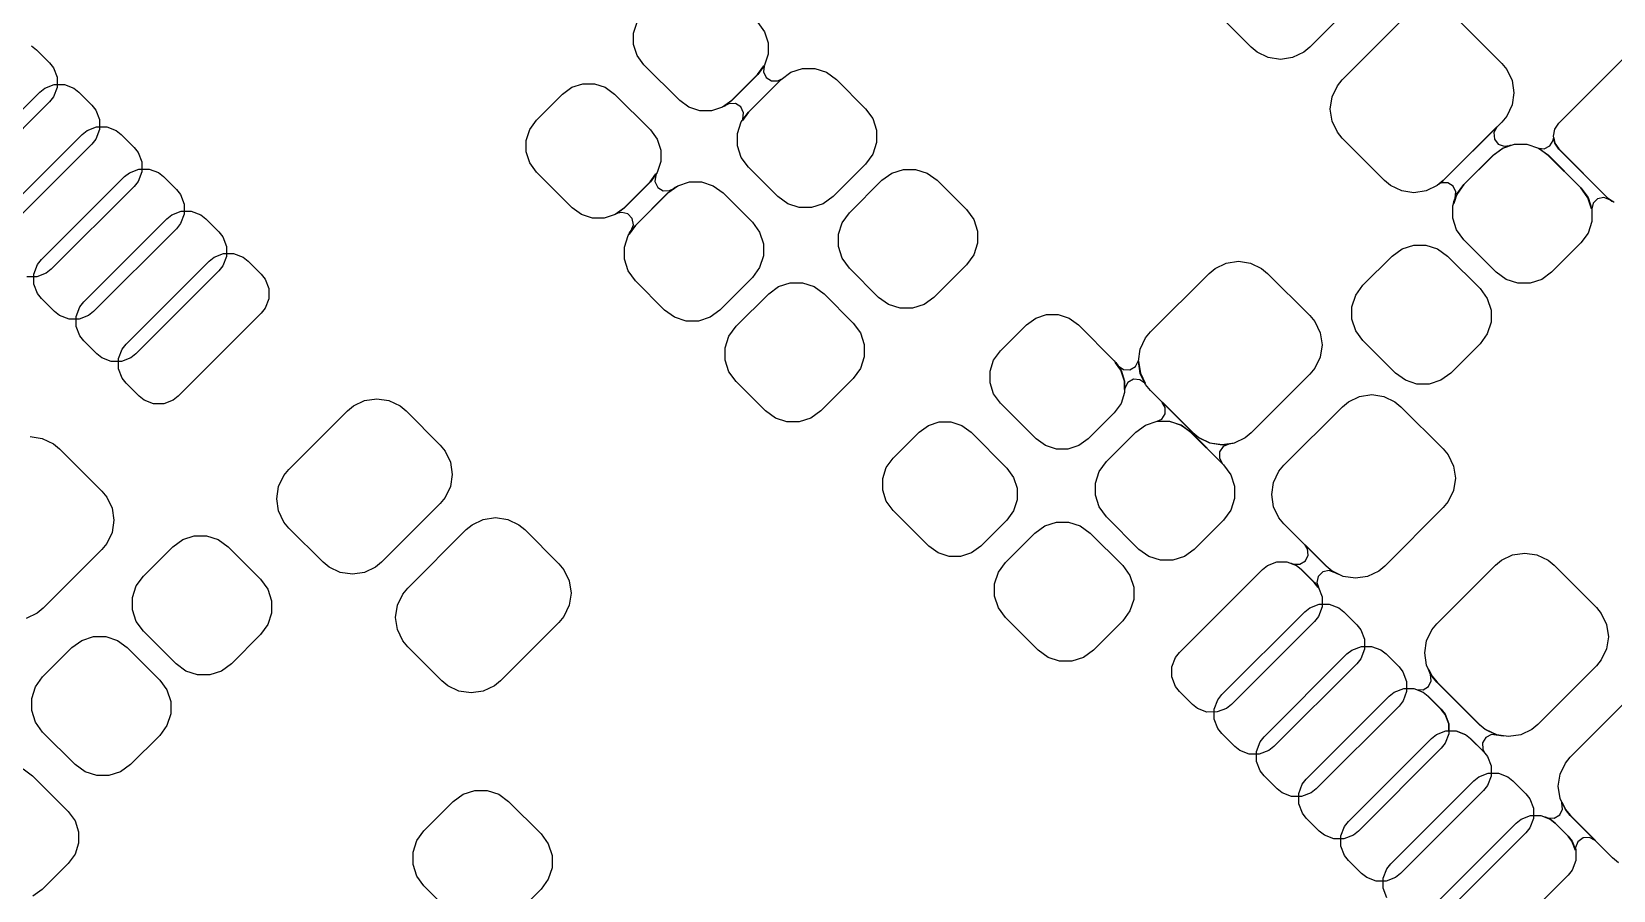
# Model space of a CAD drawing. Extents: x 4.32 to 8.86, y -5.17 to -1.84.
# Drawn here: x 5.364 to 6.04, y -4.021 to -3.654 of the extents above; entities that cross this region are included whole.
import ezdxf

# ---------------------------------------------------------------- set-up
doc = ezdxf.new("R2010")
doc.units = 0
doc.header["$MEASUREMENT"] = 0
doc.layers.add('BLACK', color=7, linetype='CONTINUOUS')

msp = doc.modelspace()

# ---------------------------------------------------------------- linework, layer by layer
at = {"layer": 'BLACK', "linetype": 'CONTINUOUS'}
for p, q in [((5.93557, -3.63551), (5.91051, -3.66057)), ((5.88546, -3.66057), (5.86736, -3.64247)), ((5.62119, -3.65448), (5.62271, -3.6498)), ((5.62119, -3.65941), (5.62119, -3.65448)), ((5.67433, -3.64999), (5.67722, -3.65397)), ((5.67722, -3.65397), (5.67874, -3.65866)), ((5.92443, -3.67449), (5.94949, -3.64943)), ((5.97454, -3.64943), (5.99264, -3.66753)), ((5.36362, -3.65997), (5.36579, -3.66168)), ((5.62271, -3.66409), (5.62119, -3.65941)), ((5.67874, -3.65866), (5.67874, -3.66358)), ((5.88803, -3.66269), (5.88546, -3.66057)), ((5.91051, -3.66057), (5.90794, -3.66269)), ((6.01704, -3.69303), (6.0524, -3.65767)), ((5.36579, -3.66168), (5.37135, -3.66724)), ((5.37135, -3.66724), (5.37305, -3.66939)), ((5.62561, -3.66808), (5.62271, -3.66409)), ((5.67874, -3.66358), (5.67722, -3.66827)), ((5.89278, -3.66497), (5.88803, -3.66269)), ((5.89799, -3.66576), (5.89278, -3.66497)), ((5.90319, -3.66497), (5.89799, -3.66576)), ((5.90794, -3.66269), (5.90319, -3.66497)), ((5.99264, -3.66753), (5.99476, -3.6701)), ((5.37305, -3.66939), (5.37461, -3.67342)), ((5.37461, -3.67342), (5.37461, -3.67775)), ((5.64092, -3.68339), (5.62561, -3.66808)), ((5.66314, -3.68333), (5.67427, -3.67221)), ((5.67433, -3.67226), (5.66319, -3.68339)), ((5.67037, -3.68829), (5.68429, -3.67437)), ((5.68434, -3.67443), (5.67043, -3.68834)), ((5.67427, -3.67221), (5.67691, -3.66857)), ((5.67722, -3.66827), (5.67433, -3.67226)), ((5.67705, -3.66863), (5.67674, -3.67112)), ((5.67674, -3.67112), (5.67792, -3.67358)), ((5.67691, -3.66857), (5.67698, -3.66854)), ((5.67698, -3.66854), (5.67704, -3.66858)), ((5.67704, -3.66858), (5.67705, -3.66863)), ((5.67792, -3.67358), (5.68025, -3.67501)), ((5.68298, -3.67495), (5.68436, -3.67422)), ((5.68429, -3.67437), (5.68852, -3.67129)), ((5.68445, -3.67435), (5.68434, -3.67443)), ((5.68436, -3.67422), (5.68444, -3.67422)), ((5.68444, -3.67422), (5.68448, -3.67429)), ((5.68448, -3.67429), (5.68445, -3.67435)), ((5.68852, -3.67129), (5.6935, -3.66968)), ((5.6935, -3.66968), (5.69874, -3.66968)), ((5.69874, -3.66968), (5.70372, -3.67129)), ((5.70372, -3.67129), (5.70795, -3.67437)), ((5.70795, -3.67437), (5.72048, -3.6869)), ((5.92231, -3.67706), (5.92443, -3.67449)), ((5.99476, -3.6701), (5.99704, -3.67485)), ((5.33168, -3.71527), (5.36718, -3.67977)), ((5.36718, -3.67977), (5.36932, -3.67807)), ((5.36932, -3.67807), (5.37336, -3.67651)), ((5.37461, -3.67775), (5.37306, -3.68178)), ((5.37336, -3.67651), (5.37768, -3.67651)), ((5.37768, -3.67651), (5.38172, -3.67806)), ((5.38172, -3.67806), (5.38388, -3.67977)), ((5.38388, -3.67977), (5.38945, -3.68534)), ((5.57967, -3.69174), (5.59081, -3.68061)), ((5.59081, -3.68061), (5.5948, -3.67771)), ((5.5948, -3.67771), (5.59948, -3.67619)), ((5.59948, -3.67619), (5.60441, -3.67619)), ((5.60441, -3.67619), (5.60909, -3.67771)), ((5.60909, -3.67771), (5.61308, -3.68061)), ((5.61308, -3.68061), (5.62839, -3.69592)), ((5.68025, -3.67501), (5.68298, -3.67495)), ((5.92003, -3.68181), (5.92231, -3.67706)), ((5.99704, -3.67485), (5.99783, -3.68005)), ((5.99783, -3.68005), (5.99704, -3.68526)), ((5.37135, -3.68395), (5.33586, -3.71944)), ((5.37306, -3.68178), (5.37135, -3.68395)), ((5.38945, -3.68534), (5.39115, -3.68748)), ((5.39115, -3.68748), (5.39271, -3.69152)), ((5.64491, -3.68629), (5.64092, -3.68339)), ((5.64959, -3.68781), (5.64491, -3.68629)), ((5.65452, -3.68781), (5.64959, -3.68781)), ((5.6592, -3.68629), (5.65452, -3.68781)), ((5.66319, -3.68339), (5.6592, -3.68629)), ((5.65972, -3.68585), (5.65975, -3.68579)), ((5.65975, -3.68592), (5.65972, -3.68585)), ((5.65975, -3.68579), (5.66314, -3.68333)), ((5.65983, -3.68593), (5.65975, -3.68592)), ((5.66026, -3.68574), (5.65983, -3.68593)), ((5.66027, -3.68573), (5.66026, -3.68574)), ((5.66048, -3.68557), (5.66027, -3.68573)), ((5.66201, -3.68476), (5.66048, -3.68557)), ((5.66475, -3.68471), (5.66201, -3.68476)), ((5.66707, -3.68614), (5.66475, -3.68471)), ((5.66825, -3.68859), (5.66707, -3.68614)), ((5.66729, -3.69252), (5.67037, -3.68829)), ((5.67043, -3.68834), (5.66781, -3.69195)), ((5.72048, -3.6869), (5.72356, -3.69113)), ((5.91924, -3.68701), (5.92003, -3.68181)), ((5.92003, -3.69222), (5.91924, -3.68701)), ((5.99704, -3.68526), (5.99476, -3.69001)), ((5.38742, -3.69617), (5.39145, -3.69461)), ((5.39145, -3.69461), (5.39578, -3.6946)), ((5.39271, -3.69152), (5.39271, -3.69584)), ((5.39578, -3.6946), (5.39981, -3.69616)), ((5.57678, -3.69573), (5.57967, -3.69174)), ((5.66568, -3.6975), (5.66729, -3.69252)), ((5.66767, -3.69187), (5.66791, -3.69131)), ((5.66767, -3.69194), (5.66767, -3.69187)), ((5.66774, -3.69198), (5.66767, -3.69194)), ((5.66781, -3.69195), (5.66774, -3.69198)), ((5.66791, -3.69131), (5.66825, -3.68859)), ((5.72356, -3.69113), (5.72517, -3.69611)), ((5.92231, -3.69697), (5.92003, -3.69222)), ((5.96753, -3.71758), (5.99049, -3.69462)), ((5.99264, -3.69258), (5.96758, -3.71764)), ((5.99061, -3.69471), (5.9893, -3.69713)), ((5.99049, -3.69462), (5.99057, -3.6946)), ((5.99057, -3.6946), (5.99062, -3.69465)), ((5.99062, -3.69465), (5.99061, -3.69471)), ((5.99476, -3.69001), (5.99264, -3.69258)), ((6.01533, -3.69558), (6.01704, -3.69303)), ((5.34978, -3.73336), (5.38527, -3.69787)), ((5.38527, -3.69787), (5.38742, -3.69617)), ((5.39116, -3.69988), (5.38945, -3.70204)), ((5.39271, -3.69584), (5.39116, -3.69988)), ((5.39981, -3.69616), (5.40198, -3.69787)), ((5.40198, -3.69787), (5.40754, -3.70343)), ((5.57526, -3.70042), (5.57678, -3.69573)), ((5.57526, -3.70534), (5.57526, -3.70042)), ((5.62839, -3.69592), (5.63129, -3.69991)), ((5.63129, -3.69991), (5.63281, -3.70459)), ((5.66568, -3.70274), (5.66568, -3.6975)), ((5.72517, -3.70135), (5.72356, -3.70633)), ((5.72517, -3.69611), (5.72517, -3.70135)), ((5.92443, -3.69954), (5.92231, -3.69697)), ((5.94253, -3.71764), (5.92443, -3.69954)), ((5.9893, -3.69713), (5.98949, -3.69985)), ((5.98949, -3.69985), (5.99113, -3.70203)), ((6.01325, -3.70283), (6.01468, -3.7005)), ((6.01468, -3.7005), (6.01482, -3.69943)), ((6.01473, -3.69859), (6.01533, -3.69558)), ((6.01533, -3.70161), (6.01473, -3.69859)), ((6.01482, -3.69943), (6.01487, -3.69936)), ((6.01487, -3.69936), (6.01495, -3.69937)), ((6.01495, -3.69937), (6.01498, -3.69942)), ((6.01498, -3.69942), (6.01541, -3.70158)), ((6.01704, -3.70416), (6.01533, -3.70161)), ((6.01541, -3.70158), (6.0171, -3.70411)), ((5.38945, -3.70204), (5.35395, -3.73754)), ((5.40754, -3.70343), (5.40924, -3.70558)), ((5.40924, -3.70558), (5.4108, -3.70961)), ((5.57678, -3.71003), (5.57526, -3.70534)), ((5.63281, -3.70459), (5.63281, -3.70952)), ((5.66729, -3.70772), (5.66568, -3.70274)), ((5.67037, -3.71195), (5.66729, -3.70772)), ((5.72356, -3.70633), (5.72048, -3.71056)), ((5.97641, -3.71931), (5.98893, -3.70678)), ((5.98899, -3.70684), (5.97647, -3.71936)), ((5.98893, -3.70678), (5.99317, -3.7037)), ((5.99321, -3.70378), (5.98899, -3.70684)), ((5.99113, -3.70203), (5.99368, -3.70298)), ((5.99317, -3.7037), (5.99815, -3.70209)), ((5.99712, -3.7025), (5.99321, -3.70378)), ((5.99368, -3.70298), (5.99596, -3.70259)), ((5.99596, -3.70259), (5.99625, -3.70247)), ((5.99625, -3.70247), (5.99627, -3.70246)), ((5.99627, -3.70246), (5.99708, -3.70235)), ((5.99708, -3.70235), (5.99715, -3.70238)), ((5.99717, -3.70246), (5.99712, -3.7025)), ((5.99715, -3.70238), (5.99717, -3.70246)), ((5.99815, -3.70209), (6.00338, -3.70209)), ((6.00338, -3.70209), (6.00836, -3.7037)), ((6.00836, -3.7037), (6.0126, -3.70678)), ((6.00843, -3.7038), (6.00847, -3.70374)), ((6.00846, -3.70387), (6.00843, -3.7038)), ((6.01255, -3.70684), (6.00846, -3.70387)), ((6.00847, -3.70374), (6.00852, -3.70373)), ((6.00852, -3.70373), (6.01079, -3.70401)), ((6.01079, -3.70401), (6.01325, -3.70283)), ((6.02646, -3.72075), (6.01255, -3.70684)), ((6.0126, -3.70678), (6.02652, -3.7207)), ((6.0382, -3.72532), (6.01704, -3.70416)), ((6.0171, -3.70411), (6.03825, -3.72526)), ((5.40337, -3.71596), (5.40551, -3.71426)), ((5.40551, -3.71426), (5.40955, -3.7127)), ((5.41081, -3.71394), (5.40925, -3.71797)), ((5.40955, -3.7127), (5.41387, -3.7127)), ((5.4108, -3.70961), (5.41081, -3.71394)), ((5.41387, -3.7127), (5.41791, -3.71425)), ((5.41791, -3.71425), (5.42007, -3.71596)), ((5.57967, -3.71401), (5.57678, -3.71003)), ((5.59499, -3.72933), (5.57967, -3.71401)), ((5.62833, -3.71814), (5.63079, -3.71475)), ((5.63129, -3.7142), (5.62839, -3.71819)), ((5.63069, -3.71538), (5.63036, -3.7181)), ((5.63093, -3.71483), (5.63069, -3.71538)), ((5.63079, -3.71475), (5.63086, -3.71472)), ((5.63086, -3.71472), (5.63093, -3.71477)), ((5.63093, -3.71477), (5.63093, -3.71483)), ((5.63281, -3.70952), (5.63129, -3.7142)), ((5.6829, -3.72448), (5.67037, -3.71195)), ((5.72048, -3.71056), (5.70656, -3.72448)), ((5.72744, -3.71752), (5.73167, -3.71444)), ((5.73167, -3.71444), (5.73665, -3.71283)), ((5.73665, -3.71283), (5.74189, -3.71283)), ((5.74189, -3.71283), (5.74687, -3.71444)), ((5.74687, -3.71444), (5.7511, -3.71752)), ((5.36787, -3.75146), (5.40337, -3.71596)), ((5.40754, -3.72014), (5.37205, -3.75563)), ((5.40925, -3.71797), (5.40754, -3.72014)), ((5.42007, -3.71596), (5.42564, -3.72153)), ((5.42564, -3.72153), (5.42734, -3.72367)), ((5.61721, -3.72927), (5.62833, -3.71814)), ((5.62839, -3.71819), (5.61726, -3.72933)), ((5.63036, -3.7181), (5.63154, -3.72055)), ((5.63154, -3.72055), (5.63386, -3.72198)), ((5.63386, -3.72198), (5.63659, -3.72193)), ((5.63586, -3.72295), (5.6401, -3.71987)), ((5.63953, -3.72038), (5.63592, -3.72301)), ((5.63659, -3.72193), (5.63812, -3.72112)), ((5.63812, -3.72112), (5.63897, -3.72046)), ((5.63897, -3.72046), (5.63898, -3.72045)), ((5.63898, -3.72045), (5.63945, -3.72025)), ((5.63945, -3.72025), (5.63953, -3.72026)), ((5.63953, -3.72026), (5.63956, -3.72033)), ((5.63956, -3.72033), (5.63953, -3.72038)), ((5.6401, -3.71987), (5.64508, -3.71825)), ((5.64508, -3.71825), (5.65031, -3.71825)), ((5.65031, -3.71825), (5.65529, -3.71987)), ((5.65529, -3.71987), (5.65953, -3.72295)), ((5.71352, -3.73144), (5.72744, -3.71752)), ((5.7511, -3.71752), (5.76363, -3.73005)), ((5.9451, -3.71976), (5.94253, -3.71764)), ((5.94985, -3.72204), (5.9451, -3.71976)), ((5.95505, -3.72283), (5.94985, -3.72204)), ((5.96026, -3.72204), (5.95505, -3.72283)), ((5.96501, -3.71976), (5.96026, -3.72204)), ((5.96758, -3.71764), (5.96501, -3.71976)), ((5.96582, -3.71902), (5.96585, -3.71897)), ((5.96586, -3.71909), (5.96582, -3.71902)), ((5.96585, -3.71897), (5.96753, -3.71758)), ((5.96594, -3.7191), (5.96586, -3.71909)), ((5.96681, -3.71864), (5.96594, -3.7191)), ((5.96955, -3.71859), (5.96681, -3.71864)), ((5.97187, -3.72001), (5.96955, -3.71859)), ((5.97305, -3.72247), (5.97187, -3.72001)), ((5.97333, -3.72354), (5.97641, -3.71931)), ((5.97647, -3.71936), (5.9734, -3.72358)), ((6.02952, -3.72497), (6.02646, -3.72075)), ((6.02652, -3.7207), (6.02959, -3.72494)), ((5.42734, -3.72367), (5.4289, -3.72771)), ((5.4289, -3.72771), (5.4289, -3.73203)), ((5.62195, -3.73686), (5.63586, -3.72295)), ((5.63592, -3.72301), (5.62201, -3.73692)), ((5.65953, -3.72295), (5.67205, -3.73547)), ((5.68713, -3.72756), (5.6829, -3.72448)), ((5.69211, -3.72917), (5.68713, -3.72756)), ((5.70233, -3.72756), (5.69735, -3.72917)), ((5.70656, -3.72448), (5.70233, -3.72756)), ((5.97171, -3.72852), (5.97333, -3.72354)), ((5.97171, -3.73376), (5.97171, -3.72852)), ((5.97198, -3.72746), (5.97209, -3.72664)), ((5.972, -3.72752), (5.97198, -3.72746)), ((5.97207, -3.72754), (5.972, -3.72752)), ((5.97213, -3.72749), (5.97207, -3.72754)), ((5.97209, -3.72662), (5.97271, -3.7252)), ((5.97209, -3.72664), (5.97209, -3.72662)), ((5.97286, -3.72526), (5.97213, -3.72749)), ((5.97271, -3.72519), (5.97305, -3.72247)), ((5.97272, -3.7252), (5.97271, -3.72519)), ((5.97271, -3.7252), (5.97272, -3.7252)), ((5.97287, -3.72522), (5.97285, -3.72524)), ((5.97285, -3.72524), (5.97286, -3.72526)), ((5.9734, -3.72358), (5.97287, -3.72522)), ((6.03106, -3.72969), (6.02952, -3.72497)), ((6.02959, -3.72494), (6.03121, -3.72991)), ((6.03174, -3.72738), (6.03121, -3.72969)), ((6.03369, -3.72548), (6.03174, -3.72738)), ((6.03636, -3.72493), (6.03369, -3.72548)), ((6.03892, -3.72592), (6.03636, -3.72493)), ((6.04075, -3.72703), (6.0382, -3.72532)), ((6.03825, -3.72526), (6.04014, -3.72652)), ((6.03971, -3.72653), (6.03892, -3.72592)), ((6.03974, -3.72654), (6.03971, -3.72653)), ((6.04007, -3.72666), (6.03974, -3.72654)), ((6.04013, -3.72666), (6.04007, -3.72666)), ((6.04018, -3.72659), (6.04013, -3.72666)), ((6.04014, -3.72652), (6.04018, -3.72659)), ((5.38597, -3.76955), (5.42146, -3.73406)), ((5.42146, -3.73406), (5.42361, -3.73236)), ((5.42361, -3.73236), (5.42764, -3.7308)), ((5.4289, -3.73203), (5.42735, -3.73607)), ((5.42764, -3.7308), (5.43197, -3.73079)), ((5.43197, -3.73079), (5.436, -3.73235)), ((5.436, -3.73235), (5.43817, -3.73406)), ((5.43817, -3.73406), (5.44373, -3.73962)), ((5.59897, -3.73222), (5.59499, -3.72933)), ((5.60366, -3.73374), (5.59897, -3.73222)), ((5.60858, -3.73374), (5.60366, -3.73374)), ((5.61327, -3.73222), (5.60858, -3.73374)), ((5.61726, -3.72933), (5.61327, -3.73222)), ((5.61379, -3.73178), (5.61382, -3.73173)), ((5.61382, -3.73185), (5.61379, -3.73178)), ((5.61382, -3.73173), (5.61721, -3.72927)), ((5.6139, -3.73186), (5.61382, -3.73185)), ((5.61443, -3.73163), (5.6139, -3.73186)), ((5.61611, -3.73124), (5.61443, -3.73163)), ((5.61877, -3.73188), (5.61611, -3.73124)), ((5.62065, -3.73385), (5.61877, -3.73188)), ((5.62117, -3.73653), (5.62065, -3.73385)), ((5.67205, -3.73547), (5.67513, -3.73971)), ((5.69735, -3.72917), (5.69211, -3.72917)), ((5.70883, -3.74065), (5.71044, -3.73567)), ((5.71044, -3.73567), (5.71352, -3.73144)), ((5.76363, -3.73005), (5.76671, -3.73428)), ((5.76671, -3.73428), (5.76832, -3.73926)), ((5.97333, -3.73874), (5.97171, -3.73376)), ((6.03121, -3.73515), (6.02959, -3.74013)), ((6.03108, -3.72973), (6.03106, -3.72969)), ((6.03115, -3.72974), (6.03108, -3.72973)), ((6.03121, -3.72969), (6.03115, -3.72974)), ((6.03121, -3.72991), (6.03121, -3.73515)), ((5.42564, -3.73823), (5.39014, -3.77373)), ((5.42735, -3.73607), (5.42564, -3.73823)), ((5.44373, -3.73962), (5.44543, -3.74177)), ((5.44543, -3.74177), (5.44699, -3.7458)), ((5.61725, -3.74608), (5.61887, -3.7411)), ((5.61887, -3.7411), (5.62195, -3.73686)), ((5.61925, -3.74045), (5.61945, -3.73998)), ((5.61925, -3.74051), (5.61925, -3.74045)), ((5.61931, -3.74056), (5.61925, -3.74051)), ((5.61938, -3.74053), (5.61931, -3.74056)), ((5.62201, -3.73692), (5.61938, -3.74053)), ((5.61945, -3.73998), (5.61946, -3.73997)), ((5.61946, -3.73997), (5.62016, -3.73907)), ((5.62016, -3.73907), (5.62117, -3.73653)), ((5.67513, -3.73971), (5.67675, -3.74469)), ((5.70883, -3.74589), (5.70883, -3.74065)), ((5.76832, -3.73926), (5.76832, -3.7445)), ((5.97641, -3.74297), (5.97333, -3.73874)), ((6.02959, -3.74013), (6.02652, -3.74436)), ((5.4417, -3.75045), (5.44574, -3.74889)), ((5.44574, -3.74889), (5.45006, -3.74889)), ((5.44699, -3.7458), (5.447, -3.75013)), ((5.45006, -3.74889), (5.4541, -3.75044)), ((5.61725, -3.75131), (5.61725, -3.74608)), ((5.67675, -3.74469), (5.67675, -3.74992)), ((5.71044, -3.75087), (5.70883, -3.74589)), ((5.76832, -3.7445), (5.76671, -3.74948)), ((5.94578, -3.74993), (5.95002, -3.74685)), ((5.95002, -3.74685), (5.955, -3.74524)), ((5.955, -3.74524), (5.96023, -3.74524)), ((5.96023, -3.74524), (5.96521, -3.74685)), ((5.96521, -3.74685), (5.96945, -3.74993)), ((5.99033, -3.75689), (5.97641, -3.74297)), ((6.02652, -3.74436), (6.01399, -3.75689)), ((5.36461, -3.75765), (5.36617, -3.75362)), ((5.36617, -3.75362), (5.36787, -3.75146)), ((5.37205, -3.75563), (5.3699, -3.75733)), ((5.40406, -3.78765), (5.43956, -3.75215)), ((5.43956, -3.75215), (5.4417, -3.75045)), ((5.44544, -3.75416), (5.44373, -3.75633)), ((5.447, -3.75013), (5.44544, -3.75416)), ((5.4541, -3.75044), (5.45626, -3.75215)), ((5.45626, -3.75215), (5.46183, -3.75772)), ((5.61887, -3.75629), (5.61725, -3.75131)), ((5.67513, -3.7549), (5.67205, -3.75914)), ((5.67675, -3.74992), (5.67513, -3.7549)), ((5.71352, -3.7551), (5.71044, -3.75087)), ((5.72605, -3.76763), (5.71352, -3.7551)), ((5.76363, -3.75371), (5.74971, -3.76763)), ((5.76671, -3.74948), (5.76363, -3.75371)), ((5.86742, -3.75736), (5.86999, -3.75524)), ((5.86999, -3.75524), (5.87474, -3.75296)), ((5.87474, -3.75296), (5.87995, -3.75217)), ((5.87995, -3.75217), (5.88515, -3.75296)), ((5.88515, -3.75296), (5.8899, -3.75524)), ((5.8899, -3.75524), (5.89247, -3.75736)), ((5.93326, -3.76246), (5.94578, -3.74993)), ((5.96945, -3.74993), (5.98337, -3.76385)), ((5.36587, -3.75889), (5.36155, -3.75889)), ((5.36462, -3.76198), (5.36461, -3.75765)), ((5.36618, -3.76601), (5.36462, -3.76198)), ((5.3699, -3.75733), (5.36587, -3.75889)), ((5.44373, -3.75633), (5.40824, -3.79182)), ((5.46183, -3.75772), (5.46353, -3.75986)), ((5.46353, -3.75986), (5.46509, -3.7639)), ((5.62195, -3.76053), (5.61887, -3.75629)), ((5.63447, -3.77305), (5.62195, -3.76053)), ((5.67205, -3.75914), (5.65814, -3.77305)), ((5.68325, -3.76302), (5.68823, -3.7614)), ((5.68823, -3.7614), (5.69346, -3.7614)), ((5.69346, -3.7614), (5.69844, -3.76302)), ((5.84236, -3.78242), (5.86742, -3.75736)), ((5.89247, -3.75736), (5.91057, -3.77546)), ((5.93018, -3.76669), (5.93326, -3.76246)), ((5.99456, -3.75997), (5.99033, -3.75689)), ((5.99954, -3.76159), (5.99456, -3.75997)), ((6.00478, -3.76159), (5.99954, -3.76159)), ((6.00975, -3.75997), (6.00478, -3.76159)), ((6.01399, -3.75689), (6.00975, -3.75997)), ((5.36787, -3.76816), (5.36618, -3.76601)), ((5.37344, -3.77373), (5.36787, -3.76816)), ((5.38426, -3.77171), (5.38597, -3.76955)), ((5.46509, -3.76822), (5.46354, -3.77226)), ((5.46509, -3.7639), (5.46509, -3.76822)), ((5.6651, -3.78001), (5.67901, -3.7661)), ((5.67901, -3.7661), (5.68325, -3.76302)), ((5.69844, -3.76302), (5.70268, -3.7661)), ((5.70268, -3.7661), (5.71521, -3.77862)), ((5.73028, -3.77071), (5.72605, -3.76763)), ((5.74971, -3.76763), (5.74548, -3.77071)), ((5.92856, -3.77167), (5.93018, -3.76669)), ((5.98337, -3.76385), (5.98644, -3.76809)), ((5.98644, -3.76809), (5.98806, -3.77306)), ((5.3756, -3.77543), (5.37344, -3.77373)), ((5.37964, -3.77699), (5.3756, -3.77543)), ((5.38271, -3.77575), (5.38426, -3.77171)), ((5.38271, -3.78008), (5.38271, -3.77575)), ((5.388, -3.77542), (5.38397, -3.77698)), ((5.39014, -3.77373), (5.388, -3.77542)), ((5.46183, -3.77442), (5.42633, -3.80992)), ((5.46354, -3.77226), (5.46183, -3.77442)), ((5.63871, -3.77613), (5.63447, -3.77305)), ((5.64369, -3.77775), (5.63871, -3.77613)), ((5.6539, -3.77613), (5.64892, -3.77775)), ((5.65814, -3.77305), (5.6539, -3.77613)), ((5.73526, -3.77232), (5.73028, -3.77071)), ((5.7405, -3.77232), (5.73526, -3.77232)), ((5.74548, -3.77071), (5.7405, -3.77232)), ((5.79326, -3.77655), (5.79794, -3.77503)), ((5.79794, -3.77503), (5.80287, -3.77503)), ((5.80287, -3.77503), (5.80756, -3.77655)), ((5.91057, -3.77546), (5.91269, -3.77803)), ((5.92856, -3.77691), (5.92856, -3.77167)), ((5.98806, -3.77306), (5.98806, -3.7783)), ((5.38397, -3.77698), (5.37964, -3.77699)), ((5.38427, -3.78411), (5.38271, -3.78008)), ((5.64892, -3.77775), (5.64369, -3.77775)), ((5.66202, -3.78425), (5.6651, -3.78001)), ((5.71521, -3.77862), (5.71828, -3.78286)), ((5.71828, -3.78286), (5.7199, -3.78784)), ((5.77814, -3.79058), (5.78927, -3.77945)), ((5.78927, -3.77945), (5.79326, -3.77655)), ((5.80756, -3.77655), (5.81154, -3.77945)), ((5.81154, -3.77945), (5.82685, -3.79476)), ((5.84024, -3.78499), (5.84236, -3.78242)), ((5.91269, -3.77803), (5.91497, -3.78278)), ((5.91497, -3.78278), (5.91576, -3.78799)), ((5.93018, -3.78189), (5.92856, -3.77691)), ((5.93326, -3.78612), (5.93018, -3.78189)), ((5.98806, -3.7783), (5.98644, -3.78328)), ((5.38597, -3.78625), (5.38427, -3.78411)), ((5.39154, -3.79182), (5.38597, -3.78625)), ((5.4008, -3.79385), (5.40236, -3.78981)), ((5.40236, -3.78981), (5.40406, -3.78765)), ((5.6604, -3.78923), (5.66202, -3.78425)), ((5.6604, -3.79446), (5.6604, -3.78923)), ((5.7199, -3.78784), (5.7199, -3.79307)), ((5.83717, -3.79495), (5.83796, -3.78974)), ((5.83796, -3.78974), (5.84024, -3.78499)), ((5.91576, -3.78799), (5.91497, -3.79319)), ((5.94718, -3.80004), (5.93326, -3.78612)), ((5.98337, -3.78751), (5.97084, -3.80004)), ((5.98644, -3.78328), (5.98337, -3.78751)), ((5.3937, -3.79353), (5.39154, -3.79182)), ((5.39774, -3.79508), (5.3937, -3.79353)), ((5.40206, -3.79508), (5.39774, -3.79508)), ((5.40081, -3.79817), (5.4008, -3.79385)), ((5.40609, -3.79352), (5.40206, -3.79508)), ((5.40824, -3.79182), (5.40609, -3.79352)), ((5.66202, -3.79944), (5.6604, -3.79446)), ((5.7199, -3.79307), (5.71828, -3.79805)), ((5.77372, -3.79925), (5.77524, -3.79457)), ((5.77524, -3.79457), (5.77814, -3.79058)), ((5.82685, -3.79476), (5.82975, -3.79874)), ((5.82735, -3.79551), (5.82742, -3.79547)), ((5.82736, -3.79559), (5.82735, -3.79551)), ((5.82968, -3.79878), (5.82736, -3.79559)), ((5.82742, -3.79547), (5.82749, -3.79549)), ((5.82749, -3.79549), (5.82857, -3.79688)), ((5.83589, -3.79724), (5.83711, -3.79489)), ((5.83711, -3.79489), (5.83717, -3.79484)), ((5.83717, -3.79484), (5.83724, -3.79488)), ((5.83796, -3.80015), (5.83717, -3.79495)), ((5.83724, -3.79488), (5.83725, -3.79493)), ((5.83725, -3.79493), (5.83725, -3.79495)), ((5.83725, -3.79495), (5.83803, -3.80013)), ((5.91497, -3.79319), (5.91269, -3.79794)), ((5.40237, -3.8022), (5.40081, -3.79817)), ((5.40406, -3.80435), (5.40237, -3.8022)), ((5.6651, -3.80368), (5.66202, -3.79944)), ((5.71521, -3.80229), (5.70129, -3.81621)), ((5.71828, -3.79805), (5.71521, -3.80229)), ((5.77372, -3.80418), (5.77372, -3.79925)), ((5.82857, -3.79688), (5.8308, -3.79847)), ((5.83119, -3.80344), (5.82968, -3.79878)), ((5.82975, -3.79874), (5.83127, -3.80343)), ((5.8308, -3.79847), (5.83352, -3.7986)), ((5.83509, -3.80271), (5.83271, -3.80405)), ((5.83352, -3.7986), (5.83589, -3.79724)), ((5.83781, -3.80287), (5.83509, -3.80271)), ((5.83993, -3.80441), (5.83781, -3.80287)), ((5.84024, -3.8049), (5.83796, -3.80015)), ((5.83803, -3.80013), (5.84004, -3.80432)), ((5.91057, -3.80051), (5.88551, -3.82557)), ((5.91269, -3.79794), (5.91057, -3.80051)), ((5.95141, -3.80312), (5.94718, -3.80004)), ((5.95639, -3.80474), (5.95141, -3.80312)), ((5.9666, -3.80312), (5.96163, -3.80474)), ((5.97084, -3.80004), (5.9666, -3.80312)), ((5.40963, -3.80992), (5.40406, -3.80435)), ((5.41179, -3.81163), (5.40963, -3.80992)), ((5.42633, -3.80992), (5.42419, -3.81161)), ((5.67762, -3.81621), (5.6651, -3.80368)), ((5.77524, -3.80887), (5.77372, -3.80418)), ((5.77814, -3.81285), (5.77524, -3.80887)), ((5.83127, -3.80836), (5.82975, -3.81304)), ((5.83119, -3.80697), (5.83119, -3.80344)), ((5.83122, -3.80703), (5.83119, -3.80697)), ((5.8313, -3.80705), (5.83122, -3.80703)), ((5.83127, -3.80343), (5.83127, -3.80836)), ((5.83135, -3.80698), (5.8313, -3.80705)), ((5.83138, -3.80677), (5.83135, -3.80698)), ((5.83143, -3.80646), (5.83138, -3.80677)), ((5.83271, -3.80405), (5.83143, -3.80646)), ((5.83997, -3.80443), (5.83993, -3.80441)), ((5.84004, -3.80439), (5.83997, -3.80443)), ((5.84004, -3.80432), (5.84004, -3.80439)), ((5.84236, -3.80747), (5.84024, -3.8049)), ((5.86046, -3.82557), (5.84236, -3.80747)), ((5.92706, -3.81231), (5.93181, -3.81003)), ((5.93181, -3.81003), (5.93701, -3.80924)), ((5.93701, -3.80924), (5.94222, -3.81003)), ((5.94222, -3.81003), (5.94697, -3.81231)), ((5.96163, -3.80474), (5.95639, -3.80474)), ((5.41583, -3.81318), (5.41179, -3.81163)), ((5.42016, -3.81317), (5.41583, -3.81318)), ((5.42419, -3.81161), (5.42016, -3.81317)), ((5.47373, -3.84131), (5.49879, -3.81625)), ((5.49879, -3.81625), (5.50135, -3.81412)), ((5.50135, -3.81412), (5.5061, -3.81184)), ((5.5061, -3.81184), (5.51131, -3.81106)), ((5.51131, -3.81106), (5.51652, -3.81184)), ((5.51652, -3.81184), (5.52127, -3.81412)), ((5.52127, -3.81412), (5.52384, -3.81625)), ((5.52384, -3.81625), (5.53846, -3.83087)), ((5.68186, -3.81928), (5.67762, -3.81621)), ((5.70129, -3.81621), (5.69705, -3.81928)), ((5.79345, -3.82816), (5.77814, -3.81285)), ((5.82975, -3.81304), (5.82685, -3.81703)), ((5.84742, -3.81256), (5.84749, -3.81252)), ((5.84742, -3.81264), (5.84742, -3.81256)), ((5.84866, -3.81474), (5.84742, -3.81264)), ((5.84749, -3.81252), (5.84754, -3.81254)), ((5.84754, -3.81254), (5.86051, -3.82551)), ((5.84864, -3.81747), (5.84866, -3.81474)), ((5.89943, -3.83949), (5.92449, -3.81443)), ((5.92449, -3.81443), (5.92706, -3.81231)), ((5.94697, -3.81231), (5.94954, -3.81443)), ((5.94954, -3.81443), (5.96764, -3.83253)), ((5.68684, -3.8209), (5.68186, -3.81928)), ((5.69207, -3.8209), (5.68684, -3.8209)), ((5.69705, -3.81928), (5.69207, -3.8209)), ((5.74334, -3.82538), (5.74732, -3.82248)), ((5.74732, -3.82248), (5.75201, -3.82096)), ((5.75201, -3.82096), (5.75694, -3.82096)), ((5.75694, -3.82096), (5.76162, -3.82248)), ((5.76162, -3.82248), (5.76561, -3.82538)), ((5.82685, -3.81703), (5.81572, -3.82816)), ((5.83605, -3.82537), (5.84028, -3.82229)), ((5.84028, -3.82229), (5.84526, -3.82068)), ((5.84523, -3.82064), (5.84527, -3.8206)), ((5.84523, -3.82071), (5.84523, -3.82064)), ((5.8453, -3.82075), (5.84523, -3.82071)), ((5.84526, -3.82068), (5.8505, -3.82068)), ((5.84527, -3.8206), (5.84715, -3.81976)), ((5.85048, -3.82075), (5.8453, -3.82075)), ((5.84715, -3.81976), (5.84864, -3.81747)), ((5.85544, -3.82236), (5.85048, -3.82075)), ((5.8505, -3.82068), (5.85548, -3.82229)), ((5.85966, -3.82543), (5.85544, -3.82236)), ((5.85548, -3.82229), (5.85971, -3.82537)), ((5.36301, -3.82724), (5.36822, -3.82803)), ((5.36822, -3.82803), (5.37297, -3.83031)), ((5.37297, -3.83031), (5.37554, -3.83243)), ((5.7322, -3.83652), (5.74334, -3.82538)), ((5.76561, -3.82538), (5.78092, -3.84069)), ((5.79743, -3.83106), (5.79345, -3.82816)), ((5.81572, -3.82816), (5.81173, -3.83106)), ((5.82352, -3.8379), (5.83605, -3.82537)), ((5.87298, -3.83875), (5.85966, -3.82543)), ((5.85971, -3.82537), (5.87363, -3.83929)), ((5.86303, -3.82769), (5.86046, -3.82557)), ((5.86051, -3.82551), (5.86307, -3.82763)), ((5.86778, -3.82997), (5.86303, -3.82769)), ((5.86307, -3.82763), (5.8678, -3.8299)), ((5.87299, -3.83076), (5.86778, -3.82997)), ((5.8678, -3.8299), (5.87299, -3.83068)), ((5.87819, -3.82997), (5.87299, -3.83076)), ((5.87299, -3.83068), (5.87771, -3.82997)), ((5.87589, -3.83041), (5.87339, -3.83152)), ((5.87757, -3.83019), (5.87589, -3.83041)), ((5.87759, -3.83018), (5.87757, -3.83019)), ((5.87775, -3.83012), (5.87759, -3.83018)), ((5.87771, -3.82997), (5.87778, -3.83)), ((5.8778, -3.83007), (5.87775, -3.83012)), ((5.87778, -3.83), (5.8778, -3.83007)), ((5.88294, -3.82769), (5.87819, -3.82997)), ((5.88551, -3.82557), (5.88294, -3.82769)), ((5.37554, -3.83243), (5.39364, -3.85053)), ((5.53846, -3.83087), (5.54058, -3.83343)), ((5.54058, -3.83343), (5.54286, -3.83818)), ((5.72931, -3.8405), (5.7322, -3.83652)), ((5.80212, -3.83258), (5.79743, -3.83106)), ((5.80705, -3.83258), (5.80212, -3.83258)), ((5.81173, -3.83106), (5.80705, -3.83258)), ((5.87189, -3.83379), (5.87185, -3.83652)), ((5.87185, -3.83652), (5.8731, -3.83865)), ((5.87339, -3.83152), (5.87189, -3.83379)), ((5.96764, -3.83253), (5.96976, -3.8351)), ((5.96976, -3.8351), (5.97204, -3.83985)), ((5.46932, -3.84862), (5.4716, -3.84387)), ((5.4716, -3.84387), (5.47373, -3.84131)), ((5.54286, -3.83818), (5.54364, -3.84339)), ((5.54364, -3.84339), (5.54286, -3.8486)), ((5.72778, -3.84519), (5.72931, -3.8405)), ((5.78092, -3.84069), (5.78382, -3.84468)), ((5.81883, -3.84711), (5.82044, -3.84213)), ((5.82044, -3.84213), (5.82352, -3.8379)), ((5.87303, -3.83877), (5.87298, -3.83875)), ((5.8731, -3.83873), (5.87303, -3.83877)), ((5.8731, -3.83865), (5.8731, -3.83873)), ((5.87363, -3.83929), (5.87671, -3.84352)), ((5.87671, -3.84352), (5.87832, -3.8485)), ((5.89503, -3.84681), (5.89731, -3.84206)), ((5.89731, -3.84206), (5.89943, -3.83949)), ((5.97204, -3.83985), (5.97283, -3.84505)), ((5.39364, -3.85053), (5.39576, -3.8531)), ((5.46854, -3.85383), (5.46932, -3.84862)), ((5.54286, -3.8486), (5.54058, -3.85335)), ((5.72778, -3.85011), (5.72778, -3.84519)), ((5.72931, -3.8548), (5.72778, -3.85011)), ((5.78382, -3.84468), (5.78534, -3.84936)), ((5.78534, -3.84936), (5.78534, -3.85429)), ((5.81883, -3.85235), (5.81883, -3.84711)), ((5.87832, -3.8485), (5.87832, -3.85374)), ((5.89424, -3.85201), (5.89503, -3.84681)), ((5.97204, -3.85026), (5.96976, -3.85501)), ((5.97283, -3.84505), (5.97204, -3.85026)), ((5.39576, -3.8531), (5.39804, -3.85785)), ((5.46932, -3.85904), (5.46854, -3.85383)), ((5.53846, -3.85592), (5.5134, -3.88098)), ((5.54058, -3.85335), (5.53846, -3.85592)), ((5.7322, -3.85879), (5.72931, -3.8548)), ((5.78534, -3.85429), (5.78382, -3.85898)), ((5.82044, -3.85733), (5.81883, -3.85235)), ((5.82352, -3.86156), (5.82044, -3.85733)), ((5.87832, -3.85374), (5.87671, -3.85872)), ((5.89503, -3.85722), (5.89424, -3.85201)), ((5.89731, -3.86197), (5.89503, -3.85722)), ((5.96976, -3.85501), (5.96764, -3.85758)), ((5.39804, -3.85785), (5.39883, -3.86305)), ((5.39883, -3.86305), (5.39804, -3.86826)), ((5.4716, -3.86379), (5.46932, -3.85904)), ((5.47373, -3.86636), (5.4716, -3.86379)), ((5.55216, -3.86493), (5.55691, -3.86265)), ((5.55691, -3.86265), (5.56212, -3.86187)), ((5.56212, -3.86187), (5.56733, -3.86265)), ((5.56733, -3.86265), (5.57208, -3.86493)), ((5.74751, -3.8741), (5.7322, -3.85879)), ((5.78092, -3.86296), (5.76978, -3.8741)), ((5.78382, -3.85898), (5.78092, -3.86296)), ((5.79713, -3.86544), (5.80211, -3.86383)), ((5.80211, -3.86383), (5.80735, -3.86383)), ((5.80735, -3.86383), (5.81233, -3.86544)), ((5.83744, -3.87548), (5.82352, -3.86156)), ((5.87363, -3.86295), (5.8611, -3.87548)), ((5.87671, -3.85872), (5.87363, -3.86295)), ((5.89943, -3.86454), (5.89731, -3.86197)), ((5.96764, -3.85758), (5.94258, -3.88264)), ((5.39804, -3.86826), (5.39576, -3.87301)), ((5.42828, -3.87129), (5.43326, -3.86968)), ((5.43326, -3.86968), (5.4385, -3.86968)), ((5.4385, -3.86968), (5.44348, -3.87129)), ((5.48835, -3.88098), (5.47373, -3.86636)), ((5.52454, -3.89211), (5.54959, -3.86706)), ((5.54959, -3.86706), (5.55216, -3.86493)), ((5.57208, -3.86493), (5.57465, -3.86706)), ((5.57465, -3.86706), (5.58926, -3.88167)), ((5.78037, -3.88105), (5.7929, -3.86852)), ((5.7929, -3.86852), (5.79713, -3.86544)), ((5.81233, -3.86544), (5.81656, -3.86852)), ((5.81656, -3.86852), (5.83048, -3.88244)), ((5.91753, -3.88264), (5.89943, -3.86454)), ((5.39364, -3.87558), (5.36858, -3.90064)), ((5.39576, -3.87301), (5.39364, -3.87558)), ((5.41152, -3.8869), (5.42405, -3.87437)), ((5.42405, -3.87437), (5.42828, -3.87129)), ((5.44348, -3.87129), (5.44771, -3.87437)), ((5.44771, -3.87437), (5.46163, -3.88829)), ((5.7515, -3.87699), (5.74751, -3.8741)), ((5.75618, -3.87852), (5.7515, -3.87699)), ((5.7658, -3.87699), (5.76111, -3.87852)), ((5.76978, -3.8741), (5.7658, -3.87699)), ((5.84167, -3.87856), (5.83744, -3.87548)), ((5.8611, -3.87548), (5.85687, -3.87856)), ((5.90851, -3.87365), (5.90857, -3.87361)), ((5.90851, -3.87373), (5.90851, -3.87365)), ((5.90956, -3.87528), (5.90851, -3.87373)), ((5.90857, -3.87361), (5.90863, -3.87363)), ((5.90863, -3.87363), (5.91758, -3.88258)), ((5.90987, -3.87799), (5.90956, -3.87528)), ((5.99729, -3.87784), (6.0025, -3.87706)), ((6.0025, -3.87706), (6.00771, -3.87784)), ((5.49092, -3.8831), (5.48835, -3.88098)), ((5.49566, -3.88538), (5.49092, -3.8831)), ((5.51083, -3.8831), (5.50608, -3.88538)), ((5.5134, -3.88098), (5.51083, -3.8831)), ((5.58926, -3.88167), (5.59139, -3.88424)), ((5.59139, -3.88424), (5.59367, -3.88899)), ((5.76111, -3.87852), (5.75618, -3.87852)), ((5.77729, -3.88528), (5.78037, -3.88105)), ((5.83048, -3.88244), (5.83356, -3.88667)), ((5.84665, -3.88017), (5.84167, -3.87856)), ((5.85189, -3.88017), (5.84665, -3.88017)), ((5.85687, -3.87856), (5.85189, -3.88017)), ((5.85475, -3.91957), (5.89024, -3.88408)), ((5.89024, -3.88408), (5.89239, -3.88238)), ((5.89239, -3.88238), (5.89642, -3.88082)), ((5.89642, -3.88082), (5.90075, -3.88082)), ((5.90075, -3.88082), (5.90478, -3.88237)), ((5.90251, -3.88154), (5.90254, -3.88147)), ((5.90256, -3.8816), (5.90251, -3.88154)), ((5.90254, -3.88147), (5.90261, -3.88145)), ((5.90474, -3.88244), (5.90256, -3.8816)), ((5.90261, -3.88145), (5.90359, -3.88177)), ((5.90359, -3.88177), (5.90633, -3.88185)), ((5.90689, -3.88414), (5.90474, -3.88244)), ((5.90478, -3.88237), (5.90694, -3.88408)), ((5.90633, -3.88185), (5.90866, -3.88044)), ((5.91245, -3.8897), (5.90689, -3.88414)), ((5.90694, -3.88408), (5.91251, -3.88965)), ((5.90866, -3.88044), (5.90987, -3.87799)), ((5.91876, -3.8846), (5.91609, -3.88515)), ((5.9201, -3.88476), (5.91753, -3.88264)), ((5.91758, -3.88258), (5.92014, -3.8847)), ((5.92057, -3.8853), (5.91876, -3.8846)), ((5.94258, -3.88264), (5.94001, -3.88476)), ((5.96492, -3.9073), (5.98998, -3.88224)), ((5.98998, -3.88224), (5.99255, -3.88012)), ((5.99255, -3.88012), (5.99729, -3.87784)), ((6.00771, -3.87784), (6.01246, -3.88012)), ((6.01246, -3.88012), (6.01503, -3.88224)), ((6.01503, -3.88224), (6.03313, -3.90034)), ((5.40683, -3.89611), (5.40844, -3.89113)), ((5.40844, -3.89113), (5.41152, -3.8869)), ((5.46163, -3.88829), (5.46471, -3.89252)), ((5.50087, -3.88616), (5.49566, -3.88538)), ((5.50608, -3.88538), (5.50087, -3.88616)), ((5.59367, -3.88899), (5.59445, -3.8942)), ((5.77568, -3.89026), (5.77729, -3.88528)), ((5.77568, -3.8955), (5.77568, -3.89026)), ((5.83356, -3.88667), (5.83517, -3.89165)), ((5.91411, -3.8918), (5.91245, -3.8897)), ((5.91251, -3.88965), (5.91421, -3.89179)), ((5.91414, -3.88706), (5.91353, -3.88971)), ((5.91353, -3.88971), (5.91425, -3.89172)), ((5.91609, -3.88515), (5.91414, -3.88706)), ((5.92485, -3.88704), (5.9201, -3.88476)), ((5.92014, -3.8847), (5.92299, -3.88607)), ((5.92061, -3.88531), (5.92057, -3.8853)), ((5.92065, -3.88527), (5.92061, -3.88531)), ((5.92293, -3.88621), (5.92065, -3.88527)), ((5.923, -3.8862), (5.92293, -3.88621)), ((5.92299, -3.88607), (5.92304, -3.88613)), ((5.92304, -3.88613), (5.923, -3.8862)), ((5.93005, -3.88783), (5.92485, -3.88704)), ((5.93526, -3.88704), (5.93005, -3.88783)), ((5.94001, -3.88476), (5.93526, -3.88704)), ((5.40683, -3.90135), (5.40683, -3.89611)), ((5.46471, -3.89252), (5.46632, -3.8975)), ((5.46632, -3.8975), (5.46632, -3.90274)), ((5.52013, -3.89943), (5.52241, -3.89468)), ((5.52241, -3.89468), (5.52454, -3.89211)), ((5.59445, -3.8942), (5.59367, -3.89941)), ((5.77729, -3.90048), (5.77568, -3.8955)), ((5.83517, -3.89689), (5.83356, -3.90187)), ((5.83517, -3.89165), (5.83517, -3.89689)), ((5.91416, -3.89182), (5.91411, -3.8918)), ((5.91423, -3.8918), (5.91416, -3.89182)), ((5.91421, -3.89179), (5.91577, -3.89583)), ((5.91425, -3.89172), (5.91423, -3.8918)), ((5.91577, -3.89583), (5.91577, -3.90015)), ((5.36601, -3.90276), (5.36126, -3.90504)), ((5.36858, -3.90064), (5.36601, -3.90276)), ((5.40844, -3.90633), (5.40683, -3.90135)), ((5.46632, -3.90274), (5.46471, -3.90772)), ((5.51935, -3.90464), (5.52013, -3.89943)), ((5.52013, -3.90985), (5.51935, -3.90464)), ((5.59139, -3.90416), (5.58926, -3.90673)), ((5.59367, -3.89941), (5.59139, -3.90416)), ((5.78037, -3.90471), (5.77729, -3.90048)), ((5.79429, -3.91863), (5.78037, -3.90471)), ((5.83356, -3.90187), (5.83048, -3.9061)), ((5.87284, -3.93767), (5.90834, -3.90218)), ((5.90834, -3.90218), (5.91048, -3.90048)), ((5.91048, -3.90048), (5.91452, -3.89892)), ((5.91422, -3.90419), (5.91251, -3.90635)), ((5.91577, -3.90015), (5.91422, -3.90419)), ((5.91452, -3.89892), (5.91884, -3.89891)), ((5.91884, -3.89891), (5.92288, -3.90047)), ((5.92288, -3.90047), (5.92504, -3.90218)), ((5.92504, -3.90218), (5.93061, -3.90774)), ((6.03313, -3.90034), (6.03525, -3.90291)), ((6.03525, -3.90291), (6.03753, -3.90766)), ((5.41152, -3.91056), (5.40844, -3.90633)), ((5.42544, -3.92448), (5.41152, -3.91056)), ((5.46471, -3.90772), (5.46163, -3.91195)), ((5.52241, -3.9146), (5.52013, -3.90985)), ((5.58926, -3.90673), (5.56421, -3.93178)), ((5.83048, -3.9061), (5.81795, -3.91863)), ((5.91251, -3.90635), (5.87702, -3.94185)), ((5.93061, -3.90774), (5.93231, -3.90989)), ((5.93231, -3.90989), (5.93387, -3.91392)), ((5.96052, -3.91462), (5.9628, -3.90987)), ((5.9628, -3.90987), (5.96492, -3.9073)), ((6.03753, -3.90766), (6.03832, -3.91287)), ((5.36837, -3.93005), (5.3809, -3.91752)), ((5.3809, -3.91752), (5.38513, -3.91444)), ((5.38513, -3.91444), (5.39011, -3.91283)), ((5.39011, -3.91283), (5.39535, -3.91283)), ((5.39535, -3.91283), (5.40033, -3.91444)), ((5.40033, -3.91444), (5.40456, -3.91752)), ((5.40456, -3.91752), (5.41848, -3.93144)), ((5.46163, -3.91195), (5.4491, -3.92448)), ((5.52454, -3.91717), (5.52241, -3.9146)), ((5.53915, -3.93178), (5.52454, -3.91717)), ((5.92858, -3.91857), (5.93261, -3.91701)), ((5.93387, -3.91825), (5.93232, -3.92228)), ((5.93261, -3.91701), (5.93694, -3.91701)), ((5.93387, -3.91392), (5.93387, -3.91825)), ((5.93694, -3.91701), (5.94097, -3.91856)), ((5.95973, -3.91983), (5.96052, -3.91462)), ((6.03753, -3.91808), (6.03525, -3.92283)), ((6.03832, -3.91287), (6.03753, -3.91808)), ((5.42967, -3.92756), (5.42544, -3.92448)), ((5.4491, -3.92448), (5.44487, -3.92756)), ((5.79852, -3.92171), (5.79429, -3.91863)), ((5.8035, -3.92332), (5.79852, -3.92171)), ((5.80874, -3.92332), (5.8035, -3.92332)), ((5.81372, -3.92171), (5.80874, -3.92332)), ((5.81795, -3.91863), (5.81372, -3.92171)), ((5.85149, -3.92577), (5.85304, -3.92174)), ((5.85304, -3.92174), (5.85475, -3.91957)), ((5.89094, -3.95576), (5.92643, -3.92027)), ((5.93061, -3.92445), (5.89511, -3.95994)), ((5.92643, -3.92027), (5.92858, -3.91857)), ((5.93232, -3.92228), (5.93061, -3.92445)), ((5.94097, -3.91856), (5.94314, -3.92027)), ((5.94314, -3.92027), (5.9487, -3.92584)), ((5.96052, -3.92504), (5.95973, -3.91983)), ((5.9628, -3.92979), (5.96052, -3.92504)), ((6.03525, -3.92283), (6.03313, -3.92539)), ((5.36529, -3.93428), (5.36837, -3.93005)), ((5.41848, -3.93144), (5.42156, -3.93567)), ((5.43465, -3.92917), (5.42967, -3.92756)), ((5.43989, -3.92917), (5.43465, -3.92917)), ((5.44487, -3.92756), (5.43989, -3.92917)), ((5.54172, -3.93391), (5.53915, -3.93178)), ((5.56421, -3.93178), (5.56164, -3.93391)), ((5.85149, -3.9301), (5.85149, -3.92577)), ((5.85305, -3.93413), (5.85149, -3.9301)), ((5.9487, -3.92584), (5.9504, -3.92798)), ((5.9504, -3.92798), (5.95196, -3.93202)), ((5.96132, -3.9342), (5.96252, -3.93175)), ((5.96135, -3.92695), (5.96136, -3.92688)), ((5.96222, -3.92906), (5.96135, -3.92695)), ((5.96136, -3.92688), (5.96143, -3.92685)), ((5.96143, -3.92685), (5.96149, -3.92689)), ((5.96149, -3.92689), (5.96286, -3.92974)), ((5.96252, -3.93175), (5.96222, -3.92906)), ((5.96492, -3.93235), (5.9628, -3.92979)), ((5.96286, -3.92974), (5.96498, -3.9323)), ((6.03313, -3.92539), (6.00807, -3.95045)), ((5.36368, -3.93926), (5.36529, -3.93428)), ((5.42156, -3.93567), (5.42317, -3.94065)), ((5.54647, -3.93619), (5.54172, -3.93391)), ((5.55168, -3.93697), (5.54647, -3.93619)), ((5.55689, -3.93619), (5.55168, -3.93697)), ((5.56164, -3.93391), (5.55689, -3.93619)), ((5.85475, -3.93628), (5.85305, -3.93413)), ((5.86031, -3.94185), (5.85475, -3.93628)), ((5.87113, -3.93983), (5.87284, -3.93767)), ((5.90903, -3.97386), (5.94453, -3.93837)), ((5.94453, -3.93837), (5.94667, -3.93667)), ((5.94667, -3.93667), (5.95071, -3.93511)), ((5.95196, -3.93634), (5.95041, -3.94038)), ((5.95071, -3.93511), (5.95503, -3.9351)), ((5.95196, -3.93202), (5.95196, -3.93634)), ((5.95503, -3.9351), (5.95907, -3.93666)), ((5.95626, -3.93562), (5.95629, -3.93555)), ((5.95631, -3.93568), (5.95626, -3.93562)), ((5.95629, -3.93555), (5.95634, -3.93553)), ((5.95903, -3.93673), (5.95631, -3.93568)), ((5.95634, -3.93553), (5.95898, -3.9356)), ((5.95898, -3.9356), (5.96132, -3.9342)), ((5.96118, -3.93842), (5.95903, -3.93673)), ((5.95907, -3.93666), (5.96123, -3.93837)), ((5.96674, -3.94399), (5.96118, -3.93842)), ((5.96123, -3.93837), (5.9668, -3.94393)), ((5.98302, -3.95045), (5.96492, -3.93235)), ((5.96498, -3.9323), (5.98307, -3.95039)), ((5.36368, -3.9445), (5.36368, -3.93926)), ((5.36529, -3.94948), (5.36368, -3.9445)), ((5.42317, -3.94065), (5.42317, -3.94589)), ((5.86248, -3.94355), (5.86031, -3.94185)), ((5.86651, -3.94511), (5.86248, -3.94355)), ((5.87084, -3.9451), (5.86651, -3.94511)), ((5.86958, -3.94387), (5.87113, -3.93983)), ((5.86958, -3.94819), (5.86958, -3.94387)), ((5.87487, -3.94354), (5.87084, -3.9451)), ((5.87702, -3.94185), (5.87487, -3.94354)), ((5.9487, -3.94254), (5.91321, -3.97804)), ((5.95041, -3.94038), (5.9487, -3.94254)), ((5.96843, -3.94612), (5.96674, -3.94399)), ((5.9668, -3.94393), (5.9685, -3.94608)), ((6.02199, -3.96437), (6.04705, -3.93931)), ((5.36837, -3.95371), (5.36529, -3.94948)), ((5.42156, -3.95087), (5.41848, -3.9551)), ((5.42317, -3.94589), (5.42156, -3.95087)), ((5.87114, -3.95223), (5.86958, -3.94819)), ((5.87284, -3.95437), (5.87114, -3.95223)), ((5.96998, -3.95013), (5.96843, -3.94612)), ((5.9685, -3.94608), (5.97006, -3.95011)), ((5.96998, -3.9532), (5.96998, -3.95013)), ((5.97006, -3.95011), (5.97006, -3.95444)), ((5.98559, -3.95258), (5.98302, -3.95045)), ((5.98307, -3.95039), (5.98563, -3.95251)), ((6.00807, -3.95045), (6.0055, -3.95258)), ((5.38229, -3.96763), (5.36837, -3.95371)), ((5.41848, -3.9551), (5.40595, -3.96763)), ((5.87841, -3.95994), (5.87284, -3.95437)), ((5.88768, -3.96196), (5.88923, -3.95793)), ((5.88923, -3.95793), (5.89094, -3.95576)), ((5.92713, -3.99196), (5.96262, -3.95646)), ((5.96262, -3.95646), (5.96477, -3.95476)), ((5.96477, -3.95476), (5.9688, -3.9532)), ((5.96851, -3.95847), (5.9668, -3.96064)), ((5.97006, -3.95444), (5.96851, -3.95847)), ((5.9688, -3.9532), (5.97313, -3.9532)), ((5.96999, -3.95324), (5.96998, -3.9532)), ((5.97006, -3.95328), (5.96999, -3.95324)), ((5.97311, -3.95328), (5.97006, -3.95328)), ((5.97712, -3.95482), (5.97311, -3.95328)), ((5.97313, -3.9532), (5.97716, -3.95475)), ((5.97927, -3.95652), (5.97712, -3.95482)), ((5.97716, -3.95475), (5.97933, -3.95646)), ((5.98483, -3.96208), (5.97927, -3.95652)), ((5.97933, -3.95646), (5.98489, -3.96203)), ((5.9858, -3.956), (5.98441, -3.95835)), ((5.98441, -3.95835), (5.98451, -3.96108)), ((5.99033, -3.95486), (5.98559, -3.95258)), ((5.98563, -3.95251), (5.99036, -3.95478)), ((5.98824, -3.95478), (5.9858, -3.956)), ((5.99032, -3.95501), (5.98824, -3.95478)), ((5.99036, -3.955), (5.99032, -3.95501)), ((5.99554, -3.95564), (5.99033, -3.95486)), ((5.99036, -3.95478), (5.99328, -3.95522)), ((5.99326, -3.95538), (5.99036, -3.95499)), ((5.99036, -3.95499), (5.99036, -3.955)), ((5.99333, -3.95535), (5.99326, -3.95538)), ((5.99328, -3.95522), (5.99335, -3.95527)), ((5.99335, -3.95527), (5.99333, -3.95535)), ((6.00075, -3.95486), (5.99554, -3.95564)), ((6.0055, -3.95258), (6.00075, -3.95486)), ((5.88057, -3.96165), (5.87841, -3.95994)), ((5.88461, -3.9632), (5.88057, -3.96165)), ((5.88893, -3.9632), (5.88461, -3.9632)), ((5.88768, -3.96629), (5.88768, -3.96196)), ((5.89297, -3.96164), (5.88893, -3.9632)), ((5.89511, -3.95994), (5.89297, -3.96164)), ((5.9668, -3.96064), (5.9313, -3.99613)), ((5.98451, -3.96108), (5.985, -3.96204)), ((5.98487, -3.96212), (5.98483, -3.96208)), ((5.98492, -3.96215), (5.98487, -3.96212)), ((5.98489, -3.96203), (5.98659, -3.96417)), ((5.98499, -3.96211), (5.98492, -3.96215)), ((5.985, -3.96204), (5.98499, -3.96211)), ((5.98659, -3.96417), (5.98815, -3.96821)), ((6.01987, -3.96694), (6.02199, -3.96437)), ((5.36003, -3.96946), (5.36401, -3.97236)), ((5.36401, -3.97236), (5.37933, -3.98767)), ((5.38652, -3.97071), (5.38229, -3.96763)), ((5.3915, -3.97232), (5.38652, -3.97071)), ((5.39674, -3.97232), (5.3915, -3.97232)), ((5.40172, -3.97071), (5.39674, -3.97232)), ((5.40595, -3.96763), (5.40172, -3.97071)), ((5.88924, -3.97032), (5.88768, -3.96629)), ((5.89094, -3.97247), (5.88924, -3.97032)), ((5.89651, -3.97804), (5.89094, -3.97247)), ((5.98286, -3.97286), (5.9869, -3.9713)), ((5.98816, -3.97253), (5.9866, -3.97657)), ((5.9869, -3.9713), (5.99122, -3.97129)), ((5.98815, -3.96821), (5.98816, -3.97253)), ((5.99122, -3.97129), (5.99526, -3.97285)), ((6.0168, -3.9769), (6.01759, -3.97169)), ((6.01759, -3.97169), (6.01987, -3.96694)), ((5.54828, -3.98029), (5.55326, -3.97868)), ((5.55326, -3.97868), (5.5585, -3.97868)), ((5.5585, -3.97868), (5.56348, -3.98029)), ((5.89867, -3.97974), (5.89651, -3.97804)), ((5.90577, -3.98006), (5.90732, -3.97602)), ((5.90732, -3.97602), (5.90903, -3.97386)), ((5.91321, -3.97804), (5.91106, -3.97973)), ((5.94522, -4.01005), (5.98072, -3.97456)), ((5.98489, -3.97873), (5.9494, -4.01423)), ((5.98072, -3.97456), (5.98286, -3.97286)), ((5.9866, -3.97657), (5.98489, -3.97873)), ((5.99526, -3.97285), (5.99742, -3.97456)), ((5.99742, -3.97456), (6.00299, -3.98012)), ((6.01759, -3.98211), (6.0168, -3.9769)), ((5.53152, -3.9959), (5.54405, -3.98337)), ((5.54405, -3.98337), (5.54828, -3.98029)), ((5.56348, -3.98029), (5.56771, -3.98337)), ((5.56771, -3.98337), (5.58163, -3.99729)), ((5.9027, -3.9813), (5.89867, -3.97974)), ((5.90703, -3.98129), (5.9027, -3.9813)), ((5.90577, -3.98438), (5.90577, -3.98006)), ((5.90734, -3.98842), (5.90577, -3.98438)), ((5.91106, -3.97973), (5.90703, -3.98129)), ((6.00299, -3.98012), (6.00469, -3.98227)), ((6.00469, -3.98227), (6.00625, -3.9863)), ((6.01987, -3.98685), (6.01759, -3.98211)), ((6.01839, -3.98396), (6.01842, -3.98389)), ((6.01869, -3.98665), (6.01839, -3.98396)), ((6.01842, -3.98389), (6.0185, -3.98388)), ((6.0185, -3.98388), (6.01854, -3.98391)), ((6.01854, -3.98391), (6.01993, -3.98681)), ((5.37933, -3.98767), (5.38222, -3.99166)), ((5.38222, -3.99166), (5.38374, -3.99634)), ((5.90903, -3.99056), (5.90734, -3.98842)), ((5.9146, -3.99613), (5.90903, -3.99056)), ((5.92542, -3.99412), (5.92713, -3.99196)), ((5.96332, -4.02815), (5.99881, -3.99265)), ((5.99881, -3.99265), (6.00096, -3.99095)), ((6.00096, -3.99095), (6.00499, -3.98939)), ((6.00625, -3.99063), (6.0047, -3.99466)), ((6.00499, -3.98939), (6.00932, -3.98939)), ((6.00625, -3.9863), (6.00625, -3.99063)), ((6.00932, -3.98939), (6.01335, -3.99094)), ((6.01108, -3.99011), (6.01111, -3.99004)), ((6.01113, -3.99017), (6.01108, -3.99011)), ((6.01111, -3.99004), (6.01118, -3.99002)), ((6.01331, -3.99101), (6.01113, -3.99017)), ((6.01118, -3.99002), (6.01242, -3.99042)), ((6.01242, -3.99042), (6.01515, -3.9905)), ((6.01546, -3.99271), (6.01331, -3.99101)), ((6.01335, -3.99094), (6.01552, -3.99265)), ((6.01515, -3.9905), (6.01749, -3.98909)), ((6.02103, -3.99827), (6.01546, -3.99271)), ((6.01552, -3.99265), (6.02108, -3.99822)), ((6.01749, -3.98909), (6.01869, -3.98665)), ((6.02199, -3.98942), (6.01987, -3.98685)), ((6.01993, -3.98681), (6.02205, -3.98937)), ((6.04009, -4.00752), (6.02199, -3.98942)), ((6.02205, -3.98937), (6.03265, -3.99997)), ((5.38374, -3.99634), (5.38374, -4.00127)), ((5.52844, -4.00013), (5.53152, -3.9959)), ((5.58163, -3.99729), (5.58471, -4.00152)), ((5.91676, -3.99784), (5.9146, -3.99613)), ((5.9208, -3.99939), (5.91676, -3.99784)), ((5.92512, -3.99939), (5.9208, -3.99939)), ((5.92387, -3.99815), (5.92542, -3.99412)), ((5.92387, -4.00248), (5.92387, -3.99815)), ((5.92916, -3.99783), (5.92512, -3.99939)), ((5.9313, -3.99613), (5.92916, -3.99783)), ((6.00299, -3.99683), (5.96749, -4.03232)), ((6.0047, -3.99466), (6.00299, -3.99683)), ((6.02271, -4.0004), (6.02103, -3.99827)), ((6.02108, -3.99822), (6.02278, -4.00036)), ((6.02742, -3.99897), (6.02524, -4.00061)), ((6.03014, -3.99878), (6.02742, -3.99897)), ((6.03256, -4.00009), (6.03014, -3.99878)), ((5.38222, -4.00596), (5.37933, -4.00994)), ((5.38374, -4.00127), (5.38222, -4.00596)), ((5.52683, -4.00511), (5.52844, -4.00013)), ((5.52683, -4.01035), (5.52683, -4.00511)), ((5.58471, -4.00152), (5.58632, -4.0065)), ((5.92543, -4.00651), (5.92387, -4.00248)), ((6.02426, -4.00441), (6.02271, -4.0004)), ((6.02278, -4.00036), (6.02434, -4.0044)), ((6.0243, -4.00445), (6.02426, -4.00441)), ((6.02524, -4.00061), (6.02428, -4.00316)), ((6.02428, -4.00316), (6.02442, -4.00423)), ((6.02438, -4.00445), (6.0243, -4.00445)), ((6.02434, -4.0044), (6.02435, -4.00872)), ((6.02442, -4.00439), (6.02438, -4.00445)), ((6.02442, -4.00423), (6.02442, -4.00424)), ((6.02442, -4.00424), (6.02442, -4.00439)), ((6.03261, -4.0001), (6.03256, -4.00009)), ((6.03267, -4.00005), (6.03261, -4.0001)), ((6.03265, -3.99997), (6.03267, -4.00005)), ((5.37933, -4.00994), (5.36819, -4.02108)), ((5.52844, -4.01533), (5.52683, -4.01035)), ((5.58632, -4.01174), (5.58471, -4.01672)), ((5.58632, -4.0065), (5.58632, -4.01174)), ((5.92713, -4.00866), (5.92543, -4.00651)), ((5.9327, -4.01423), (5.92713, -4.00866)), ((5.94196, -4.01625), (5.94352, -4.01221)), ((5.94352, -4.01221), (5.94522, -4.01005)), ((6.02279, -4.01276), (6.02108, -4.01492)), ((6.02435, -4.00872), (6.02279, -4.01276)), ((6.04266, -4.00964), (6.04009, -4.00752)), ((5.53152, -4.01956), (5.52844, -4.01533)), ((5.54544, -4.03348), (5.53152, -4.01956)), ((5.58471, -4.01672), (5.58163, -4.02095)), ((5.93486, -4.01593), (5.9327, -4.01423)), ((5.93889, -4.01749), (5.93486, -4.01593)), ((5.94322, -4.01748), (5.93889, -4.01749)), ((5.94197, -4.02057), (5.94196, -4.01625)), ((5.94725, -4.01592), (5.94322, -4.01748)), ((5.9494, -4.01423), (5.94725, -4.01592)), ((6.02108, -4.01492), (5.98559, -4.05042)), ((5.36819, -4.02108), (5.3642, -4.02397)), ((5.58163, -4.02095), (5.5691, -4.03348)), ((5.94353, -4.02461), (5.94197, -4.02057))]:
    msp.add_line(p, q, dxfattribs=at)

doc.saveas('drawing.dxf')
